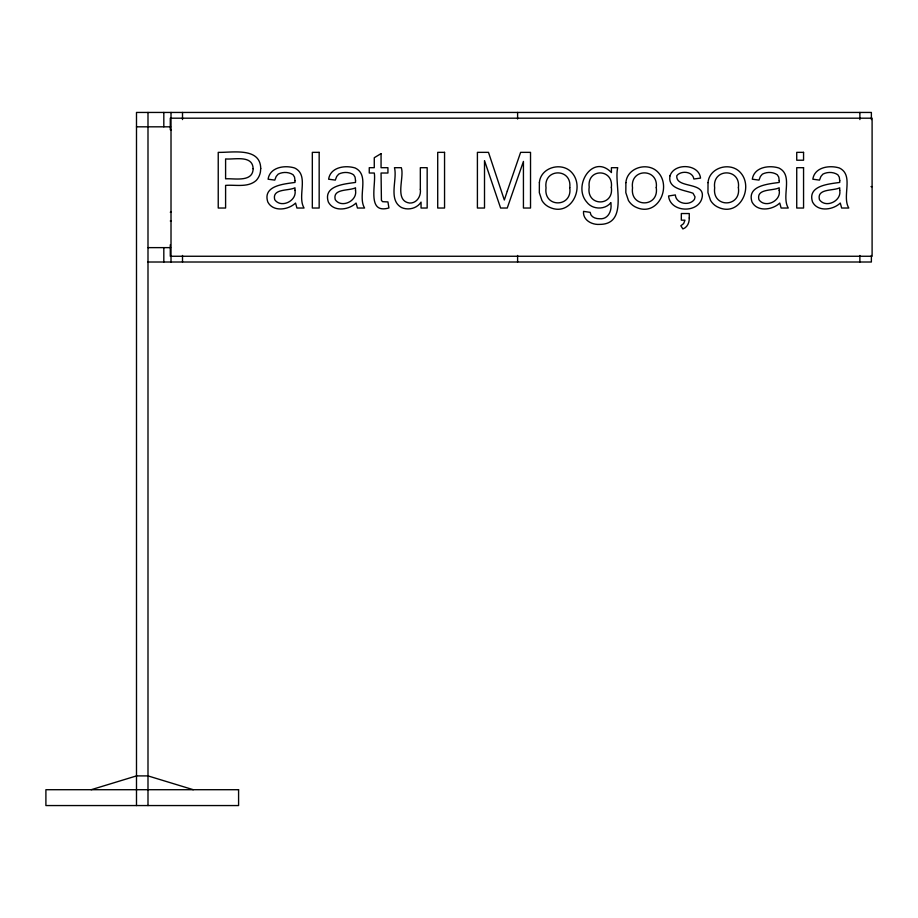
<?xml version="1.0" encoding="UTF-8"?>
<svg xmlns="http://www.w3.org/2000/svg" width="918" height="918" viewBox="0 0 918 918"><rect width="100%" height="100%" fill="white"/><g stroke="black" fill="none" stroke-linecap="round" stroke-linejoin="round"><path stroke-width="1.38" d="M91.192 789.71L136.495 775.905L147.993 775.905L193.296 789.71M136.495 126.822L170.633 126.822M171.368 129.771L170.289 129.771L170.289 118.192L872.1 118.192L872.1 256.26L170.289 256.26L170.289 244.75M871.021 186.618L872.1 186.618M170.289 212.253L171.368 212.253M170.289 220.997L171.368 220.997M147.993 247.631L170.633 247.631M147.993 262.009L871.377 262.009L871.377 255.468M871.377 119.57L871.377 112.444L136.495 112.444L136.495 805.556M859.879 112.444L859.879 119.57M859.879 255.468L859.879 262.009M517.603 112.444L517.603 118.984M517.603 255.468L517.603 262.009M182.51 112.444L182.51 119.57M182.51 255.468L182.51 262.009M171.012 112.444L171.012 262.009M163.817 112.444L163.817 126.822M163.817 247.631L163.817 262.009M147.993 112.444L147.993 805.556M295.011 180.651L294.976 182.43C284.224 184.025 262.387 185.505 267.804 201.994C273.082 212.23 288.378 210.004 295.539 203.05L296.916 208.03L304.053 208.03C296.881 196.188 309.504 175.212 294.667 168.005C284.901 164.93 269.881 167.019 268.09 179.205L274.769 180.112L276.169 176.474L278.165 174.133C282.755 171.746 288.757 171.85 293.072 174.764L294.529 177.094L295.011 180.651M355.541 180.651L355.507 182.43C344.755 184.025 322.918 185.505 328.334 201.994C333.613 212.23 348.909 210.004 356.069 203.05L357.446 208.03L364.584 208.03C357.412 196.188 370.034 175.212 355.197 168.005C345.432 164.93 330.411 167.019 328.621 179.205L335.299 180.112L336.699 176.474L338.696 174.133C343.286 171.746 349.288 171.85 353.602 174.764L355.059 177.094L355.541 180.651M779.221 180.651L779.187 182.43C768.435 184.025 746.598 185.505 752.014 201.994C757.293 212.23 772.589 210.004 779.749 203.05L781.126 208.03L788.264 208.03C781.092 196.188 793.714 175.212 778.877 168.005C769.112 164.93 754.091 167.019 752.301 179.205L758.979 180.112L760.379 176.474L762.376 174.133C766.966 171.746 772.967 171.85 777.282 174.764L778.739 177.094L779.221 180.651M839.752 180.651L839.718 182.43C828.965 184.025 807.129 185.505 812.545 201.994C817.823 212.23 833.119 210.004 840.28 203.05L841.657 208.03L848.794 208.03C841.622 196.188 854.245 175.212 839.408 168.005C829.642 164.93 814.622 167.019 812.832 179.205L819.51 180.112L820.91 176.474L822.907 174.133C827.497 171.746 833.498 171.85 837.813 174.764L839.27 177.094L839.752 180.651M610.768 202.752C612.272 210.302 608.382 219.712 599.454 218.736C595.426 218.817 590.538 216.969 590.182 212.356L583.538 211.369C582.689 220.056 591.88 224.956 599.488 224.394C629.025 224.554 613.614 183.761 617.722 167.696L611.411 167.696L611.411 172.561C592.902 153.111 572.373 185.757 586.728 202.029A14.573 14.573 0 0 0 595.679 207.652C601.164 208.834 607.188 207.204 610.768 202.752M611.342 187.364C614.131 206.929 586.132 206.653 589.195 187.146C586.774 167.937 613.844 168.396 611.342 187.364M569.757 187.639C572.66 207.755 543.353 208.053 546.026 187.869C543.272 168.063 572.224 167.81 569.757 187.639M656.267 187.639C659.158 207.755 629.863 208.053 632.525 187.869C629.771 168.063 658.734 167.81 656.267 187.639M738.405 187.639C741.296 207.755 712.001 208.053 714.663 187.869C711.909 168.063 740.872 167.81 738.405 187.639M420.329 189.303C421.247 195.982 416.944 203.337 409.623 203.05C393.856 200.812 404.677 177.369 401.304 167.696L394.465 167.696C397.586 179.63 387.866 199.94 401.591 207.571C408.349 210.543 416.99 208.466 421.052 202.109L421.052 208.03L427.168 208.03L427.168 167.696L420.329 167.696L420.329 189.303M294.976 190.29C297.134 201.031 280.977 208.615 274.723 199.711C271.82 188.247 288.562 191.128 294.976 187.788L294.976 190.29M355.507 190.29C357.664 201.031 341.507 208.615 335.254 199.711C332.35 188.247 349.092 191.128 355.507 187.788L355.507 190.29M779.187 190.29C781.344 201.031 765.187 208.615 758.934 199.711C756.03 188.247 772.772 191.128 779.187 187.788L779.187 190.29M839.718 190.29C841.875 201.031 825.718 208.615 819.464 199.711C816.561 188.247 833.303 191.128 839.718 187.788L839.718 190.29M539.382 182.625L539.325 192.677L541.93 200.491A16.949 16.949 0 0 0 550.249 207.583C571.375 216.659 585.409 186.893 571.501 172.24C561.552 161.579 540.541 167.374 539.382 182.625M625.892 182.625L625.824 192.677L628.44 200.491A16.949 16.949 0 0 0 636.759 207.583C657.885 216.659 671.919 186.893 658.011 172.24C648.062 161.579 627.051 167.374 625.892 182.625M708.03 182.625L707.962 192.677L710.578 200.491A16.949 16.949 0 0 0 718.897 207.583C740.023 216.659 754.057 186.893 740.149 172.24C730.2 161.579 709.189 167.374 708.03 182.625M260.723 168.453L260.437 171.873A16.685 16.685 0 0 1 256.202 180.479C247.906 187.846 235.593 184.575 225.598 185.39L225.598 208.03L218.232 208.03L218.232 152.354C231.852 152.778 260.345 146.846 260.723 168.453M689.257 217.979C689.429 222.512 687.444 227.354 682.877 228.949L680.835 225.759L683.635 223.602L684.966 220.182L681.328 220.182L681.328 213.538L689.257 213.538L689.257 217.979M670.014 175.808C667.352 189.085 684.484 189.969 693.021 193.25L695.029 196.9L694.467 199.321C689.762 206.252 675.981 204.014 675.327 194.926L668.568 195.993C670.106 211.989 696.257 213.55 701.559 199.493C707.939 180.513 675.373 189.475 676.818 175.659C681.064 170.3 692.815 171.299 693.859 179.01L700.537 178.103C698.977 163.714 674.168 162.716 670.014 175.808M253.127 168.683C252.932 182.648 234.228 178.207 225.598 178.826L225.598 158.929C234.354 159.766 252.714 154.706 253.127 168.683M507.287 191.093L504.326 200.009L488.491 152.354L477.406 152.354L477.406 208.03L484.509 208.03L484.509 160.639L500.608 208.03L507.252 208.03L523.432 161.43L523.432 208.03L530.524 208.03L530.524 152.354L520.621 152.354L507.287 191.093M381.062 153.616L374.269 157.712L374.269 167.696L369.254 167.696L369.254 173.02L374.269 173.02C376.38 183.91 366.408 214.514 388.922 207.95L387.935 201.914L382.599 201.685L381.418 200.353L381.062 173.02L387.935 173.02L387.935 167.696L381.062 167.696L381.062 153.616M319.166 152.354L312.327 152.354L312.327 208.03L319.166 208.03L319.166 152.354M444.553 152.354L437.714 152.354L437.714 208.03L444.553 208.03L444.553 152.354M803.56 152.354L796.732 152.354L796.732 160.214L803.56 160.214L803.56 152.354M803.56 167.696L796.732 167.696L796.732 208.03L803.56 208.03L803.56 167.696M238.588 789.71L45.9 789.71L45.9 805.556L238.588 805.556L238.588 789.71"/></g></svg>
